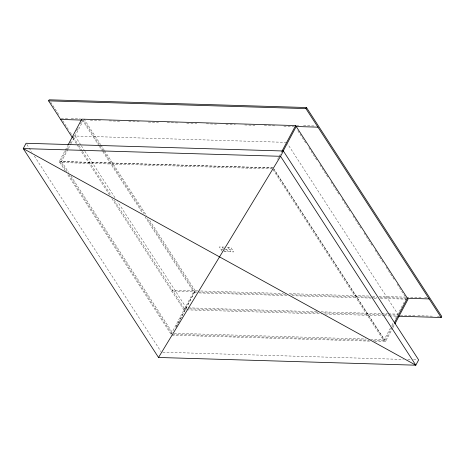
<?xml version="1.0" encoding="UTF-8"?>
<svg xmlns="http://www.w3.org/2000/svg" width="465" height="465" viewBox="0 0 465 465"><rect width="100%" height="100%" fill="white"/><g stroke="black" fill="none" stroke-linecap="round" stroke-linejoin="round"><path stroke-width="0.35" stroke-dasharray="2.33 1.74" d="M65.344 171.015L59.218 161.558L64.937 150.8M65.274 150.166L67.628 145.737M66.216 150.462L59.822 162.488L272.943 168.888M66.547 149.829L68.57 146.033M69.913 143.499L71.261 140.971M73.278 137.175L75.301 133.374M76.644 130.845L78.666 127.05M80.346 123.882L82.363 120.086L98.929 145.667M68.03 149.23L60.962 162.523L66.879 171.655M68.367 148.597L70.721 144.167M71.058 143.534L83.508 120.121L99.283 144.481M186.058 309.829L183.884 309.766L184.448 308.702L114.053 199.991M171.039 334.248L193.585 291.846M176.351 326.32L194.19 292.776L145.074 216.928M175.886 327.325L177.903 323.524M178.24 322.89L195.294 290.823L148.754 218.951M277.57 159.385L278.919 156.85M279.256 156.223L281.482 152.16M390.478 327.982L383.747 340.642L272.525 168.876M391.821 325.454L393.506 322.286M395.523 318.49L406.294 298.239M391.954 327.383L384.892 340.676L372.878 340.316M392.291 326.75L393.977 323.588M374.616 341.275L385.491 341.601L392.559 328.313M392.896 327.68L394.576 324.518M61.2 118.372L67.634 118.563M71.209 118.674L80.497 118.953M296.35 125.44L299.919 125.544M303.494 125.649L315.648 126.015M90.338 120.325L100.504 120.633M109.188 120.888L120.069 121.22M128.759 121.481L139.64 121.807M148.329 122.068L158.484 122.371M167.179 122.632L178.054 122.958M186.75 123.219L196.898 123.527M206.321 123.812L216.475 124.114M225.891 124.399L235.319 124.678M244.735 124.963L254.896 125.271M264.306 125.55L275.193 125.876M283.877 126.137L294.037 126.445M286.614 142.377L75.057 136.018L80.968 145.156M273.089 167.819L61.525 161.46L68.628 172.422M59.218 161.558L272.345 167.964M224.351 247.089L219.346 246.938L222.357 251.582L233.79 251.925L230.785 247.281L226.496 247.153M220.852 249.257L232.285 249.6M197.788 290.898L172.422 290.137L171.858 291.195L285.65 294.612M200.688 290.985L283.319 293.467M289.114 293.642L369.57 296.06M372.465 296.147L376.092 296.257M378.992 296.339L405.805 297.147M406.532 297.17L421.028 297.606M424.65 297.716L427.55 297.798M290.724 294.769L376.987 297.356M379.876 297.443L405.986 298.228M194.19 292.776L196.364 292.84M199.264 292.927L287.701 295.589M292.049 295.717L371.064 298.088M373.965 298.175L377.592 298.286M380.492 298.373L407.311 299.181M316.688 311.701L186.273 307.784L117.651 201.804M321.036 311.835L381.172 313.637M381.899 313.66L387.694 313.834M388.42 313.858L397.837 314.137L287.8 144.202M184.448 308.702L186.622 308.772M189.522 308.859L319.257 312.753M323.605 312.887L381.591 314.625M384.491 314.712L388.112 314.822M388.839 314.846L397.54 315.107M400.435 315.194L414.931 315.63M417.832 315.718L433.775 316.194M437.402 316.305L439.576 316.369M186.785 309.853L321.594 313.904M325.221 314.009L383.201 315.752M383.927 315.776L389.002 315.927M389.728 315.95L396.976 316.165M174.195 333.266L366.199 339.037M370.541 339.165L384.311 339.578L273.879 169.033M172.492 334.294L369.257 340.206M369.541 341.124L171.643 335.178L67.71 174.671M162.785 352.208L403.422 359.439M407.77 359.567L410.671 359.654M413.565 359.741L417.192 359.852M297.832 130.741L306.505 144.138M308.876 147.794L317.549 161.192M319.914 164.848L328.592 178.246M330.958 181.902L339.636 195.3M342.002 198.956L350.68 212.36M353.045 216.01L361.724 229.414M364.089 233.064L372.767 246.467M375.133 250.124L383.811 263.521M386.177 267.177L394.855 280.575M397.22 284.231L405.899 297.629M273.67 168.911L385.491 341.601M227.926 247.194L230.931 251.838M226.571 249.432L228.071 251.751M222.206 247.025L223.334 248.763M224.461 250.507L225.211 251.664M84.072 119.057L100.638 144.644M101.033 145.249L104.189 150.125M104.579 150.73L146.783 215.905M99.679 145.092L102.835 149.963M103.23 150.573L144.249 213.917M147.399 218.794L194.73 291.881M99.324 146.277L102.48 151.148M102.875 151.759L142.709 213.278M81.363 145.766L84.52 150.637M84.915 151.247L115.285 198.148M50.726 102.201L59.264 115.378M62.781 120.807L68.303 129.334M70.273 132.38L71.848 134.815M73.429 137.256L78.556 145.173M78.951 145.783L82.102 150.654M82.497 151.265L111.292 195.724M72.866 138.314L109.938 195.567M111.908 198.613L183.884 309.766M70.994 176.078L172.748 333.225M68.849 174.701L172.184 334.283M26.86 144.481L28.83 147.527M29.225 148.137L31.986 152.398M34.352 156.054L160.942 351.557"/><path stroke-width="0.7" d="M72.47 137.704L48.616 100.864L49.18 99.806L306.481 107.531L441.75 316.433L441.186 317.496L398.424 316.212M67.966 145.103L81.764 119.156L295.612 125.579L408.038 299.204L394.913 323.884M281.813 151.526L295.612 125.579M283.092 151.189L296.211 126.509L317.944 127.16M283.371 150.997L280.552 156.298L158.519 357.469L23.25 148.567L26.069 143.267L283.371 150.997L418.64 359.898L415.82 365.194L158.519 357.469M441.186 317.496L305.918 108.595L306.481 107.531M394.308 322.954L407.433 298.274M48.616 100.864L305.918 108.595M60.636 119.435L81.654 120.063M407.003 298.263L429.16 298.925M280.552 156.298L23.25 148.567L415.82 365.194L280.552 156.298"/></g></svg>
